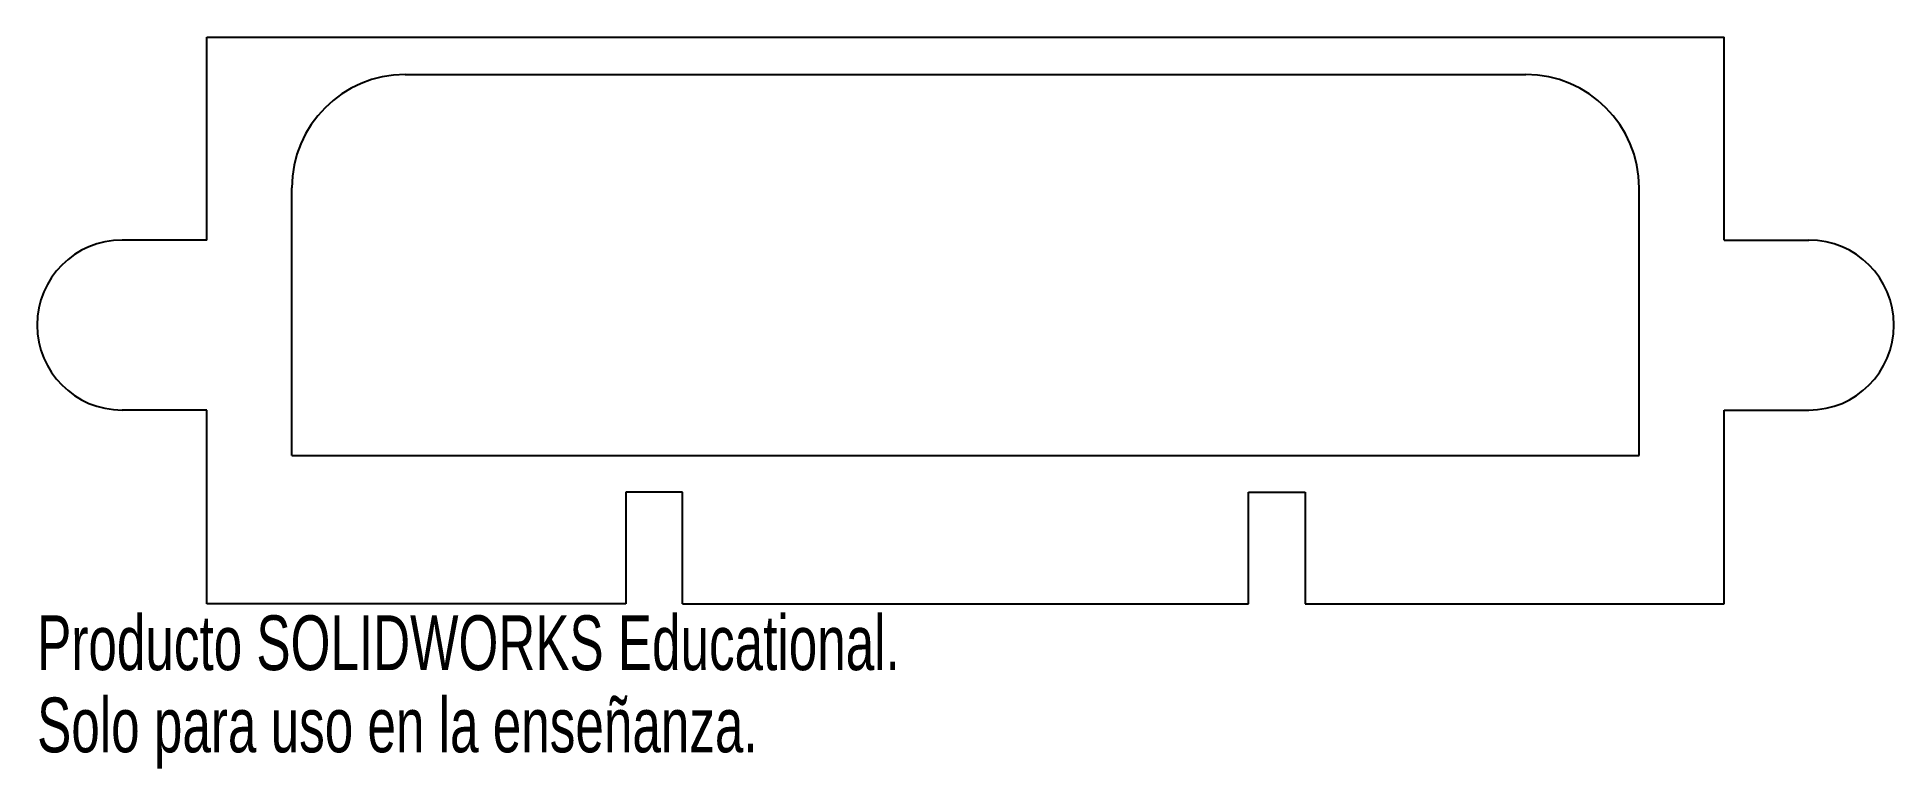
# Model space of a CAD drawing. Header units: millimetres. Extents: x -8.2 to 8.2, y -1.5 to 5.
import ezdxf

# ---------------------------------------------------------------- set-up
doc = ezdxf.new("R2010")
doc.units = ezdxf.units.MM
doc.styles.add('SLDTEXTSTYLE0', font='TXT', dxfattribs={"width": 0.7})

msp = doc.modelspace()

# ---------------------------------------------------------------- linework, layer by layer
at = {"color": 7, "linetype": 'Continuous', "lineweight": 25}
for p, q in [((-6.7, 3.21), (-6.7, 5)), ((-6.7, 5), (6.7, 5)), ((6.7, 3.21), (6.7, 5)), ((-4.95, 4.67), (4.95, 4.67)), ((-5.95, 1.31), (-5.95, 3.67)), ((5.95, 1.31), (5.95, 3.67)), ((-6.7, 3.21), (-7.45, 3.21)), ((6.7, 3.21), (7.45, 3.21)), ((-6.7, 1.71), (-7.45, 1.71)), ((-6.7, 0), (-6.7, 1.71)), ((6.7, 1.71), (7.45, 1.71)), ((6.7, 0), (6.7, 1.71)), ((-5.95, 1.31), (5.95, 1.31)), ((-2.5, 0.984), (-3, 0.984)), ((-3, 0.984), (-3, 0)), ((-2.5, 0), (-2.5, 0.984)), ((2.5, 0.984), (3, 0.984)), ((2.5, 0), (2.5, 0.984)), ((3, 0.984), (3, 0)), ((-3, 0), (-6.7, 0)), ((-2.5, 0), (2.5, 0)), ((3, 0), (6.7, 0))]:
    msp.add_line(p, q, dxfattribs=at)
for centre, radius, start, end in [((-4.95, 3.67), 1, 90, 180), ((4.95, 3.67), 1, 0, 90), ((-7.45, 2.46), 0.75, 90, 270), ((7.45, 2.46), 0.75, 270, 90)]:
    msp.add_arc(centre, radius, start, end, dxfattribs=at)

# ---------------------------------------------------------------- texts
at = {"color": 7, "linetype": 'Continuous', "char_height": 0.48336, "attachment_point": 1, "style": 'SLDTEXTSTYLE0'}
for s, insert in [('Producto SOLIDWORKS Educational.', (-8.2, -0.102)), ('Solo para uso en la enseñanza.', (-8.2, -0.827))]:
    msp.add_mtext(s, dxfattribs=dict(at, insert=insert))

doc.saveas('drawing.dxf')
